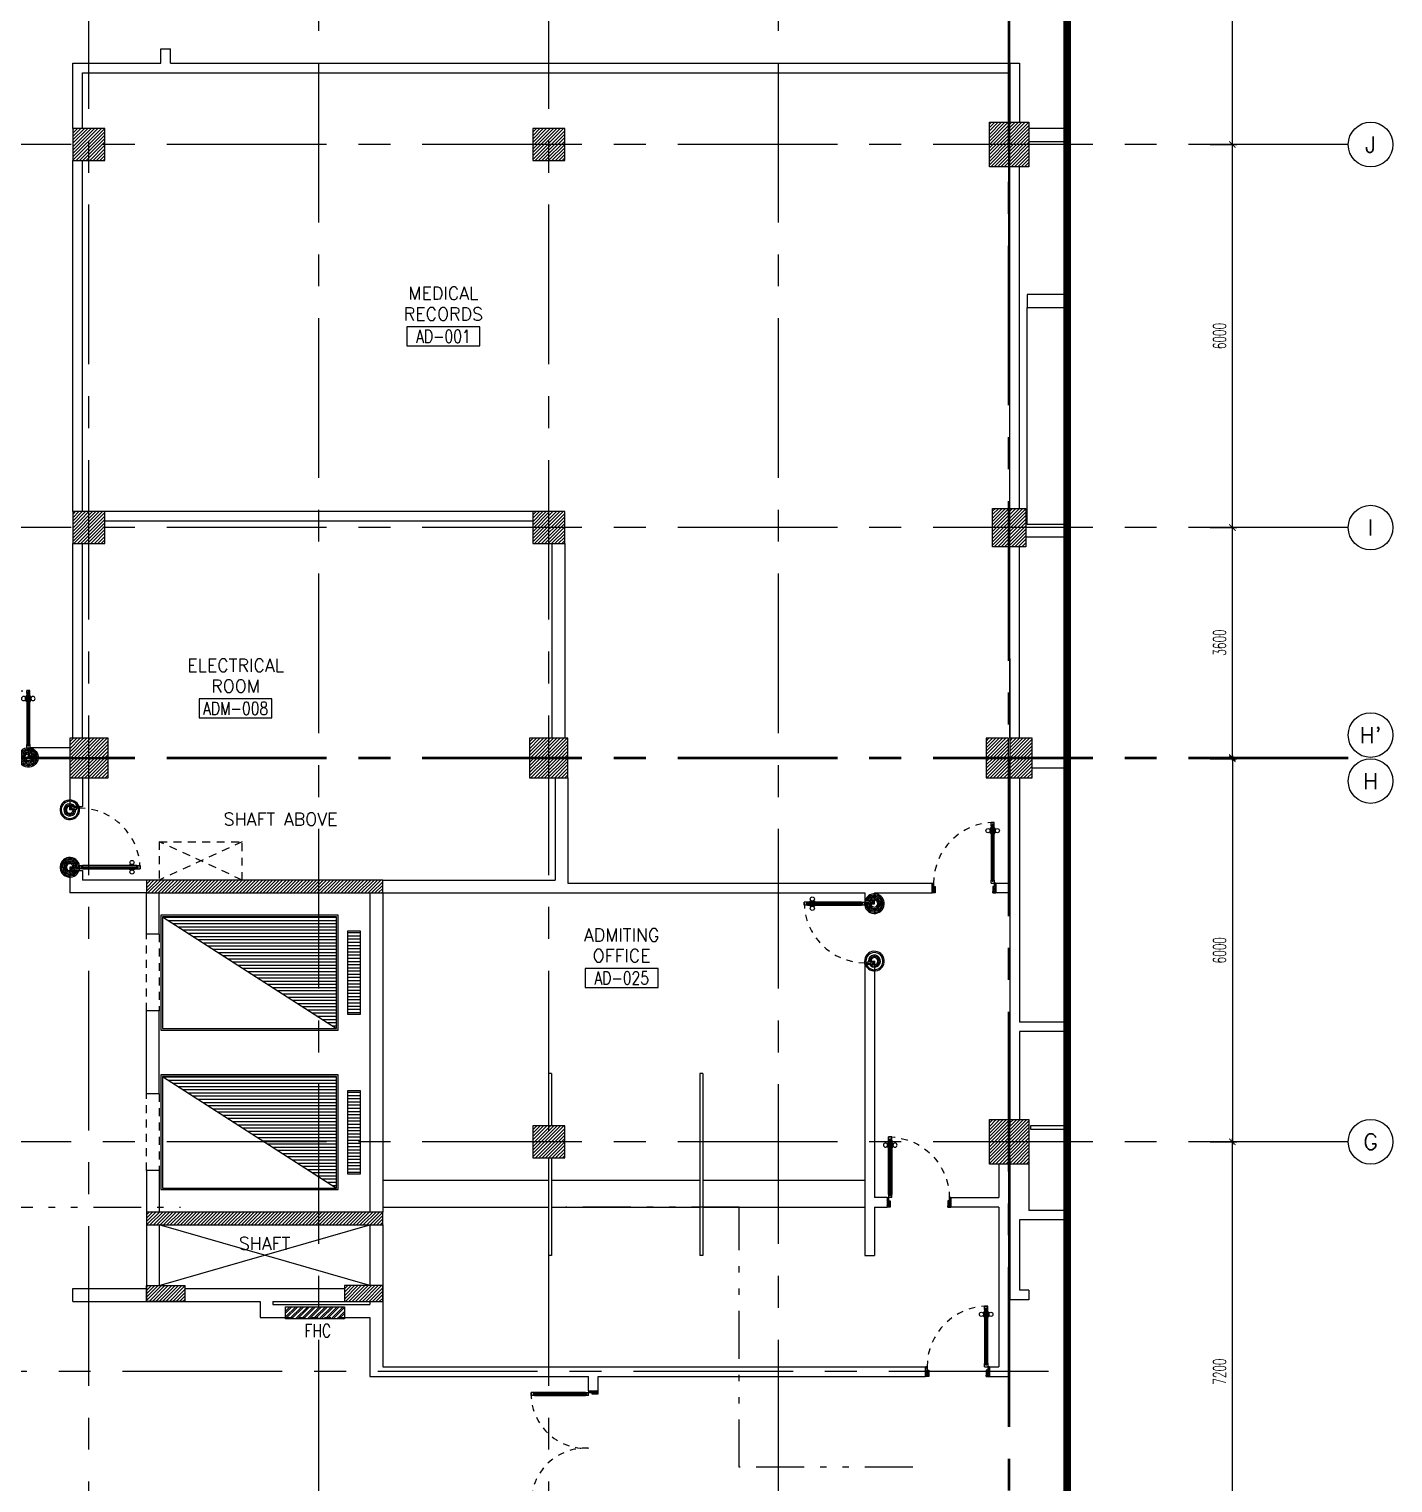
# Model space of a CAD drawing. Extents: x -0.4 to 91.7, y -13.9 to 77.4.
# Drawn here: x 70.3 to 91.66, y 21.31 to 44.08 of the extents above; entities that cross this region are included whole.
import ezdxf
from ezdxf.enums import TextEntityAlignment as Align

# ---------------------------------------------------------------- set-up
doc = ezdxf.new("R2010")
doc.units = 0
doc.header["$MEASUREMENT"] = 0
doc.header["$PDMODE"] = 3
doc.header["$PDSIZE"] = 0.1
for name, pattern in [('2DASHES', [1.7, 0.75, -0.25, 0.1, -0.25, 0.1, -0.25]), ('CENTER2', [1.125, 0.75, -0.125, 0.125, -0.125]), ('CENTERX2', [4, 2.5, -0.5, 0.5, -0.5]), ('HIDDEN', [0.375, 0.25, -0.125]), ('HIDDEN2', [0.1875, 0.125, -0.0625])]:
    doc.linetypes.add(name, pattern=pattern)
doc.layers.get('0').update_dxf_attribs({"color": 11, "linetype": 'CONTINUOUS'})
doc.layers.get('DEFPOINTS').update_dxf_attribs({"color": 11, "linetype": 'CONTINUOUS'})
for name, color, linetype in [('AX', 11, 'CONTINUOUS'), ('AX-CR', 11, 'CONTINUOUS'), ('AX-DIM', 11, 'CONTINUOUS'), ('AX-TXT', 11, 'CONTINUOUS'), ('AXES', 11, 'CENTERX2'), ('COL', 11, 'CONTINUOUS'), ('COUNTER', 11, 'CONTINUOUS'), ('DOOR', 11, 'CONTINUOUS'), ('EJ', 11, 'CONTINUOUS'), ('ELEV', 11, 'CONTINUOUS'), ('FHC', 11, 'CONTINUOUS'), ('HAT', 11, 'CONTINUOUS'), ('HIDDEN', 11, 'HIDDEN2'), ('IND-ES-L', 11, '2DASHES'), ('LIFTS', 11, 'CONTINUOUS'), ('PART', 11, 'CONTINUOUS'), ('RM-BOX', 11, 'CONTINUOUS'), ('RM-NAME', 11, 'CONTINUOUS'), ('RM-NO', 11, 'CONTINUOUS'), ('SHAFT', 11, 'CONTINUOUS'), ('WALL', 11, 'CONTINUOUS')]:
    doc.layers.add(name, color=color, linetype=linetype)
doc.styles.add('ROMANS', font='ROMANS.shx', dxfattribs={"width": 0.6})
doc.dimstyles.new('STANDARD in', dxfattribs={"dimtxt": 0.2, "dimasz": 0.1, "dimexe": 0.07, "dimexo": 0.05, "dimgap": 0.1, "dimtad": 1, "dimdec": 0, "dimlfac": 1000, "dimzin": 0, "dimdsep": 46, "dimtxsty": 'ROMANS', "dimblk": 'ARCHTICK', "dimcen": 0.05, "dimdle": 0.05, "dimclrd": 7, "dimclre": 7, "dimclrt": 2, "dimadec": 0, "dimazin": 0, "dimtfac": 1, "dimtdec": 0, "dimtmove": 2, "dimatfit": 3, "dimldrblk": 'ARCHTICK', "dimfxl": 0, "dimtolj": 1, "dimtzin": 0, "dimarcsym": 0})
pattern_1 = [(45, (-298.103787, -5.861), (-0.0265165043, 0.0265165043), [])]

# ---------------------------------------------------------------- blocks, each defined once
blk = doc.blocks.new('*X52')
at = {"color": 0}
for p, q in [((503899, 131750), (506612, 131750)), ((503977, 131700), (506612, 131700)), ((504055, 131650), (506612, 131650)), ((504132, 131600), (506612, 131600)), ((504210, 131550), (506612, 131550)), ((504288, 131500), (506612, 131500)), ((504366, 131450), (506612, 131450)), ((504444, 131400), (506612, 131400)), ((504522, 131350), (506612, 131350)), ((504600, 131300), (506612, 131300)), ((504677, 131250), (506612, 131250)), ((504755, 131200), (506612, 131200)), ((504833, 131150), (506612, 131150)), ((504911, 131100), (506612, 131100)), ((504989, 131050), (506612, 131050)), ((505067, 131000), (506612, 131000)), ((505145, 130950), (506612, 130950)), ((505222, 130900), (506612, 130900)), ((505300, 130850), (506612, 130850)), ((505378, 130800), (506612, 130800)), ((505456, 130750), (506612, 130750)), ((505534, 130700), (506612, 130700)), ((505612, 130650), (506612, 130650)), ((505690, 130600), (506612, 130600)), ((505767, 130550), (506612, 130550)), ((505845, 130500), (506612, 130500)), ((505923, 130450), (506612, 130450)), ((506001, 130400), (506612, 130400)), ((506079, 130350), (506612, 130350)), ((506157, 130300), (506612, 130300)), ((506235, 130250), (506612, 130250)), ((506312, 130200), (506612, 130200)), ((506390, 130150), (506612, 130150)), ((506468, 130100), (506612, 130100)), ((506546, 130050), (506612, 130050))]:
    blk.add_line(p, q, dxfattribs=at)
blk = doc.blocks.new('*X55')
at = {"color": 0}
for p, q in [((197839, 36035), (198015, 36211)), ((197839, 36088), (197962, 36211)), ((197839, 36141), (197909, 36211)), ((197839, 36194), (197856, 36211)), ((197868, 36011), (198068, 36211)), ((197921, 36011), (198121, 36211)), ((197974, 36011), (198174, 36211)), ((198027, 36011), (198227, 36211)), ((198080, 36011), (198280, 36211)), ((198133, 36011), (198333, 36211)), ((198186, 36011), (198386, 36211)), ((198239, 36011), (198439, 36211)), ((198292, 36011), (198492, 36211)), ((198345, 36011), (198545, 36211)), ((198398, 36011), (198598, 36211)), ((198451, 36011), (198651, 36211)), ((198504, 36011), (198704, 36211)), ((198557, 36011), (198757, 36211)), ((198610, 36011), (198810, 36211)), ((198663, 36011), (198863, 36211)), ((198716, 36011), (198916, 36211)), ((198769, 36011), (198969, 36211)), ((198822, 36011), (199022, 36211)), ((198875, 36011), (199075, 36211)), ((198928, 36011), (199128, 36211)), ((198981, 36011), (199181, 36211)), ((199034, 36011), (199234, 36211)), ((199088, 36011), (199288, 36211)), ((199141, 36011), (199341, 36211)), ((199194, 36011), (199394, 36211)), ((199247, 36011), (199447, 36211)), ((199300, 36011), (199500, 36211)), ((199353, 36011), (199553, 36211)), ((199406, 36011), (199606, 36211)), ((199459, 36011), (199659, 36211)), ((199512, 36011), (199712, 36211)), ((199565, 36011), (199765, 36211)), ((199618, 36011), (199818, 36211)), ((199671, 36011), (199871, 36211)), ((199724, 36011), (199924, 36211)), ((199777, 36011), (199977, 36211)), ((199830, 36011), (200030, 36211)), ((199883, 36011), (200083, 36211)), ((199936, 36011), (200136, 36211)), ((199989, 36011), (200189, 36211)), ((200042, 36011), (200242, 36211)), ((200095, 36011), (200295, 36211)), ((200148, 36011), (200348, 36211)), ((200201, 36011), (200401, 36211)), ((200254, 36011), (200454, 36211)), ((200307, 36011), (200507, 36211)), ((200360, 36011), (200560, 36211)), ((200413, 36011), (200613, 36211)), ((200466, 36011), (200666, 36211)), ((200519, 36011), (200719, 36211)), ((200572, 36011), (200772, 36211)), ((200625, 36011), (200825, 36211)), ((200678, 36011), (200878, 36211)), ((200732, 36011), (200932, 36211)), ((200785, 36011), (200985, 36211)), ((200838, 36011), (201038, 36211)), ((200891, 36011), (201091, 36211)), ((200944, 36011), (201144, 36211)), ((200997, 36011), (201197, 36211)), ((201050, 36011), (201250, 36211)), ((201103, 36011), (201303, 36211)), ((201156, 36011), (201356, 36211)), ((201209, 36011), (201409, 36211)), ((201262, 36011), (201462, 36211)), ((201315, 36011), (201515, 36211)), ((201368, 36011), (201539, 36182)), ((201421, 36011), (201539, 36129)), ((201474, 36011), (201539, 36076)), ((201527, 36011), (201539, 36023))]:
    blk.add_line(p, q, dxfattribs=at)
blk = doc.blocks.new('*X54')
at = {"color": 0}
for p, q in [((197839, 31209), (198041, 31411)), ((197839, 31262), (197988, 31411)), ((197839, 31315), (197935, 31411)), ((197839, 31368), (197882, 31411)), ((197894, 31211), (198094, 31411)), ((197947, 31211), (198147, 31411)), ((198000, 31211), (198200, 31411)), ((198053, 31211), (198253, 31411)), ((198106, 31211), (198306, 31411)), ((198159, 31211), (198359, 31411)), ((198212, 31211), (198412, 31411)), ((198265, 31211), (198465, 31411)), ((198318, 31211), (198518, 31411)), ((198371, 31211), (198571, 31411)), ((198424, 31211), (198624, 31411)), ((198477, 31211), (198677, 31411)), ((198530, 31211), (198730, 31411)), ((198583, 31211), (198783, 31411)), ((198636, 31211), (198836, 31411)), ((198689, 31211), (198889, 31411)), ((198742, 31211), (198942, 31411)), ((198795, 31211), (198995, 31411)), ((198848, 31211), (199048, 31411)), ((198901, 31211), (199101, 31411)), ((198954, 31211), (199154, 31411)), ((199007, 31211), (199207, 31411)), ((199060, 31211), (199260, 31411)), ((199114, 31211), (199314, 31411)), ((199167, 31211), (199367, 31411)), ((199220, 31211), (199420, 31411)), ((199273, 31211), (199473, 31411)), ((199326, 31211), (199526, 31411)), ((199379, 31211), (199579, 31411)), ((199432, 31211), (199632, 31411)), ((199485, 31211), (199685, 31411)), ((199538, 31211), (199738, 31411)), ((199591, 31211), (199791, 31411)), ((199644, 31211), (199844, 31411)), ((199697, 31211), (199897, 31411)), ((199750, 31211), (199950, 31411)), ((199803, 31211), (200003, 31411)), ((199856, 31211), (200056, 31411)), ((199909, 31211), (200109, 31411)), ((199962, 31211), (200162, 31411)), ((200015, 31211), (200215, 31411)), ((200068, 31211), (200268, 31411)), ((200121, 31211), (200321, 31411)), ((200174, 31211), (200374, 31411)), ((200227, 31211), (200427, 31411)), ((200280, 31211), (200480, 31411)), ((200333, 31211), (200533, 31411)), ((200386, 31211), (200586, 31411)), ((200439, 31211), (200639, 31411)), ((200492, 31211), (200692, 31411)), ((200545, 31211), (200745, 31411)), ((200598, 31211), (200798, 31411)), ((200651, 31211), (200851, 31411)), ((200704, 31211), (200904, 31411)), ((200758, 31211), (200958, 31411)), ((200811, 31211), (201011, 31411)), ((200864, 31211), (201064, 31411)), ((200917, 31211), (201117, 31411)), ((200970, 31211), (201170, 31411)), ((201023, 31211), (201223, 31411)), ((201076, 31211), (201276, 31411)), ((201129, 31211), (201329, 31411)), ((201182, 31211), (201382, 31411)), ((201235, 31211), (201435, 31411)), ((201288, 31211), (201488, 31411)), ((201341, 31211), (201539, 31409)), ((201394, 31211), (201539, 31356)), ((201447, 31211), (201539, 31303)), ((201500, 31211), (201539, 31250))]:
    blk.add_line(p, q, dxfattribs=at)
blk = doc.blocks.new('A$C272A55A0')
at = {"layer": 'DOOR', "color": 0, "linetype": 'ByBlock'}
for p, q in [((0, 900), (0, 1050)), ((50, 1050), (0, 1050)), ((25, 950), (50, 950)), ((25, 900), (25, 950)), ((50, 950), (50, 1050)), ((1750, 950), (1750, 1050)), ((1750, 1050), (1800, 1050)), ((1775, 950), (1750, 950)), ((1775, 900), (1775, 950)), ((1800, 1050), (1800, 900)), ((0, 900), (25, 900)), ((75, 900), (25, 900)), ((25, 850), (25, 900)), ((42, 850), (25, 850)), ((58, 870), (42, 870)), ((42, 870), (42, 850)), ((58, 850), (58, 870)), ((75, 850), (58, 850)), ((75, 900), (75, 850)), ((1725, 900), (1775, 900)), ((1725, 900), (1725, 850)), ((1725, 850), (1742, 850)), ((1742, 870), (1758, 870)), ((1742, 850), (1742, 870)), ((1758, 870), (1758, 850)), ((1758, 850), (1775, 850)), ((1800, 900), (1775, 900)), ((1775, 850), (1775, 900)), ((25, 50), (42, 50)), ((25, 50), (25, 0)), ((25, 0), (75, 0)), ((75, 0), (25, 0)), ((42, 50), (42, 30)), ((42, 30), (58, 30)), ((58, 50), (75, 50)), ((58, 50), (58, 30)), ((75, 50), (75, 0)), ((1718, 160), (1709, 160)), ((1709, 95), (1709, 160)), ((1718, 95), (1709, 95)), ((1725, 173), (1718, 173)), ((1718, 173), (1718, 83)), ((1718, 95), (1718, 160)), ((1725, 83), (1718, 83)), ((1742, 50), (1725, 50)), ((1725, 50), (1725, 0)), ((1775, 0), (1725, 0)), ((1725, 0), (1775, 0)), ((1742, 50), (1742, 30)), ((1758, 30), (1742, 30)), ((1775, 50), (1758, 50)), ((1758, 50), (1758, 30)), ((1775, 173), (1782, 173)), ((1775, 83), (1782, 83)), ((1775, 50), (1775, 0)), ((1782, 173), (1782, 83)), ((1782, 160), (1791, 160)), ((1782, 95), (1782, 160)), ((1782, 95), (1791, 95)), ((1791, 95), (1791, 160))]:
    blk.add_line(p, q, dxfattribs=at)
at = {"layer": 'DOOR', "color": 9, "linetype": 'ByBlock'}
for p, q in [((50, 1050), (0, 1010)), ((50, 1050), (0, 937)), ((50, 1050), (37, 950)), ((1750, 1050), (1800, 1010)), ((1750, 1050), (1800, 937)), ((1750, 1050), (1763, 950))]:
    blk.add_line(p, q, dxfattribs=at)
at = {"layer": 'DOOR', "linetype": 'ByBlock'}
for p, q in [((25, 850), (25, 50)), ((42, 850), (42, 50)), ((58, 850), (58, 50)), ((75, 50), (75, 850)), ((1725, 50), (1725, 850)), ((1742, 850), (1742, 50)), ((1758, 850), (1758, 50)), ((1775, 850), (1775, 50))]:
    blk.add_line(p, q, dxfattribs=at)
at = {"layer": 'DOOR', "color": 0, "linetype": 'ByBlock'}
for centre in [(1676, 128), (1824, 128)]:
    blk.add_circle(centre, 32.4, dxfattribs=at)
at = {"layer": 'DOOR', "color": 9, "linetype": 'ByBlock'}
for centre, radius, start, end in [((50, 1050), 54.4, 203.2074, 270), ((50, 1050), 74.4, 227.7764, 270), ((50, 1050), 94.4, 238.0182, 270), ((50, 1050), 114, 244.0838, 257.3774), ((50, 1050), 134, 248.1598, 259.28), ((50, 1050), 34.4, 180, 270), ((50, 1050), 14.4, 180, 270), ((1750, 1050), 14.4, 270, 0), ((1750, 1050), 34.4, 270, 0), ((1750, 1050), 54.4, 270, 336.7926), ((1750, 1050), 74.4, 270, 312.2236), ((1750, 1050), 94.4, 270, 301.9818), ((1750, 1050), 114, 282.6226, 295.9162), ((1750, 1050), 134, 280.72, 291.8402), ((50, 1050), 154, 251.1053, 256.2858), ((1750, 1050), 154, 283.7142, 288.8947)]:
    blk.add_arc(centre, radius, start, end, dxfattribs=at)
at = {"layer": 'DOOR', "linetype": 'HIDDEN', "ltscale": 0.5}
for centre, start, end in [((50, 851), 268.3174, 3.2965), ((1750, 851), 176.7035, 271.6826)]:
    blk.add_arc(centre, 851, start, end, dxfattribs=at)
at = {"layer": 'WALL', "linetype": 'ByBlock'}
blk.add_line((1800, 900), (1800, 1050), dxfattribs=at)
blk = doc.blocks.new('*X51')
at = {"color": 0}
for p, q in [((140176, 227700), (140376, 227700)), ((140176, 227650), (140376, 227650)), ((140176, 227600), (140376, 227600)), ((140176, 227550), (140376, 227550)), ((140176, 227500), (140376, 227500)), ((140176, 227450), (140376, 227450)), ((140176, 227400), (140376, 227400)), ((140176, 227350), (140376, 227350)), ((140176, 227300), (140376, 227300)), ((140176, 227250), (140376, 227250)), ((140176, 227200), (140376, 227200)), ((140176, 227150), (140376, 227150)), ((140176, 227100), (140376, 227100)), ((140176, 227050), (140376, 227050)), ((140176, 227000), (140376, 227000)), ((140176, 226950), (140376, 226950)), ((140176, 226900), (140376, 226900)), ((140176, 226850), (140376, 226850)), ((140176, 226800), (140376, 226800)), ((140176, 226750), (140376, 226750)), ((140176, 226700), (140376, 226700)), ((140176, 226650), (140376, 226650)), ((140176, 226600), (140376, 226600)), ((140176, 226550), (140376, 226550)), ((140176, 226500), (140376, 226500)), ((140176, 226450), (140376, 226450))]:
    blk.add_line(p, q, dxfattribs=at)
blk = doc.blocks.new('RM2')
at = {"layer": 'RM-NAME', "style": 'ROMANS'}
blk.add_text('SHAFT', height=200, dxfattribs=at).set_placement((0, 0), align=Align.MIDDLE)
blk = doc.blocks.new('COL50')
at = {"layer": 'COL'}
blk.add_lwpolyline([(-250, 250), (-250, -250), (250, -250), (250, 250)], close=True, dxfattribs=at)
blk = doc.blocks.new('*X53')
at = {"color": 0}
for p, q in [((203889, 32274), (204376, 32761)), ((203889, 32327), (204323, 32761)), ((203889, 32380), (204270, 32761)), ((203889, 32433), (204217, 32761)), ((203889, 32486), (204164, 32761)), ((203889, 32539), (204111, 32761)), ((203889, 32592), (204058, 32761)), ((203889, 32645), (204005, 32761)), ((203889, 32698), (203952, 32761)), ((203889, 32751), (203899, 32761)), ((203929, 32261), (204389, 32721)), ((203982, 32261), (204389, 32668)), ((204035, 32261), (204389, 32615)), ((204088, 32261), (204389, 32562)), ((204141, 32261), (204389, 32509)), ((204194, 32261), (204389, 32456)), ((204247, 32261), (204389, 32403)), ((204300, 32261), (204389, 32349)), ((204353, 32261), (204389, 32296))]:
    blk.add_line(p, q, dxfattribs=at)
blk = doc.blocks.new('RM1')
at = {"layer": 'RM-BOX'}
blk.add_lwpolyline([(570, -200), (-570, -200), (-570, -500), (570, -500)], close=True, dxfattribs=at)
at = {"layer": 'RM-NAME', "style": 'ROMANS'}
for tag, p in [('ROOMNAME1', (0, 324)), ('ROOMNAME2', (0, 0))]:
    blk.add_attdef(tag, text='', height=200, dxfattribs=at).set_placement(p, align=Align.MIDDLE)
at = {"layer": 'RM-NO', "style": 'ROMANS', "width": 0.8}
blk.add_attdef('ROOMNO', text='', height=200, dxfattribs=at).set_placement((0, -350), align=Align.MIDDLE)
blk = doc.blocks.new('*X60')
at = {"color": 0}
for p, q in [((196689, 41938), (197151, 42401)), ((196689, 41991), (197098, 42401)), ((196689, 42044), (197045, 42401)), ((196689, 42097), (196992, 42401)), ((196689, 42150), (196939, 42401)), ((196689, 42203), (196886, 42401)), ((196689, 42256), (196833, 42401)), ((196689, 42309), (196780, 42401)), ((196689, 42363), (196727, 42401)), ((196704, 41901), (197189, 42385)), ((196757, 41901), (197189, 42332)), ((196810, 41901), (197189, 42279)), ((196863, 41901), (197189, 42226)), ((196916, 41901), (197189, 42173)), ((196970, 41901), (197189, 42120)), ((197023, 41901), (197189, 42067)), ((197076, 41901), (197189, 42014)), ((197129, 41901), (197189, 41961)), ((197182, 41901), (197189, 41908))]:
    blk.add_line(p, q, dxfattribs=at)
blk = doc.blocks.new('*X61')
at = {"color": 0}
for p, q in [((203889, 41926), (204364, 42401)), ((203889, 41979), (204311, 42401)), ((203889, 42032), (204258, 42401)), ((203889, 42085), (204205, 42401)), ((203889, 42138), (204152, 42401)), ((203889, 42191), (204099, 42401)), ((203889, 42244), (204046, 42401)), ((203889, 42297), (203993, 42401)), ((203889, 42350), (203940, 42401)), ((203917, 41901), (204389, 42373)), ((203970, 41901), (204389, 42320)), ((204023, 41901), (204389, 42267)), ((204076, 41901), (204389, 42214)), ((204129, 41901), (204389, 42161)), ((204182, 41901), (204389, 42108)), ((204235, 41901), (204389, 42055)), ((204288, 41901), (204389, 42001)), ((204341, 41901), (204389, 41948))]:
    blk.add_line(p, q, dxfattribs=at)
blk = doc.blocks.new('*X63')
at = {"color": 0}
for p, q in [((203889, 47918), (204371, 48401)), ((203889, 47972), (204318, 48401)), ((203889, 48025), (204265, 48401)), ((203889, 48078), (204212, 48401)), ((203889, 48131), (204159, 48401)), ((203889, 48184), (204106, 48401)), ((203889, 48237), (204053, 48401)), ((203889, 48290), (204000, 48401)), ((203889, 48343), (203947, 48401)), ((203924, 47901), (204389, 48365)), ((203977, 47901), (204389, 48312)), ((204030, 47901), (204389, 48259)), ((204083, 47901), (204389, 48206)), ((204136, 47901), (204389, 48153)), ((204189, 47901), (204389, 48100)), ((204242, 47901), (204389, 48047)), ((204295, 47901), (204389, 47994)), ((204348, 47901), (204389, 47941))]:
    blk.add_line(p, q, dxfattribs=at)
blk = doc.blocks.new('*X74')
at = {"color": 0}
for p, q in [((84179, 47905), (84676, 48401)), ((84179, 47958), (84623, 48401)), ((84179, 48011), (84570, 48401)), ((84179, 48064), (84516, 48401)), ((84179, 48117), (84463, 48401)), ((84179, 48170), (84410, 48401)), ((84179, 48223), (84357, 48401)), ((84179, 48276), (84304, 48401)), ((84179, 48329), (84251, 48401)), ((84179, 48382), (84198, 48401)), ((84229, 47901), (84679, 48352)), ((84282, 47901), (84679, 48299)), ((84335, 47901), (84679, 48246)), ((84388, 47901), (84679, 48193)), ((84441, 47901), (84679, 48139)), ((84494, 47901), (84679, 48086)), ((84547, 47901), (84679, 48033)), ((84600, 47901), (84679, 47980)), ((84653, 47901), (84679, 47927))]:
    blk.add_line(p, q, dxfattribs=at)
blk = doc.blocks.new('C11')
at = {"layer": 'HAT'}
h = blk.add_hatch(dxfattribs=at)
h.set_pattern_fill('ANSI31', color=256, scale=300, style=0)
h.set_pattern_definition([(45, (-383765.23, -62181), (-26.5165043, 26.5165043), [])])
h.paths.add_polyline_path([(-20, 350), (-20, 700), (-320, 700), (-320, 350)])
h.paths.add_polyline_path([(-320, 0), (-20, 0), (-20, 350), (-320, 350)])
h = blk.add_hatch(dxfattribs=at)
h.set_pattern_fill('ANSI31', color=256, scale=300, style=0)
h.set_pattern_definition([(45, (-383445.23, -62181), (-26.5165043, 26.5165043), [])])
h.paths.add_polyline_path([(300, 350), (300, 700), (0, 700), (0, 350)])
h.paths.add_polyline_path([(0, 0), (300, 0), (300, 350), (0, 350)])
at = {"layer": 'COL'}
for points in [[(-20, 700), (-20, 0), (-320, 0), (-320, 700)], [(300, 700), (300, 0), (0, 0), (0, 700)]]:
    blk.add_lwpolyline(points, close=True, dxfattribs=at)
blk = doc.blocks.new('DOOR1000')
at = {"layer": 'DOOR', "color": 7, "linetype": 'ByBlock'}
for p, q in [((-150, 0), (0, 0)), ((-150, 0), (-150, -25)), ((0, -50), (-114, 0)), ((0, -50), (-40, 0)), ((0, -50), (0, 0)), ((-1100, -25), (-1100, -75)), ((-1100, -75), (-1100, -25)), ((-1050, -25), (-1100, -25)), ((-1050, -75), (-1100, -75)), ((-1070, -42), (-1070, -58)), ((-1050, -42), (-1070, -42)), ((-1050, -58), (-1070, -58)), ((-1050, -25), (-1050, -42)), ((-1050, -58), (-1050, -75)), ((-1018, -25), (-1018, -18)), ((-928, -18), (-1018, -18)), ((-1018, -75), (-1018, -82)), ((-928, -82), (-1018, -82)), ((-1005, -18), (-1005, -9)), ((-1005, -9), (-940, -9)), ((-1005, -18), (-940, -18)), ((-1005, -82), (-1005, -91)), ((-1005, -82), (-940, -82)), ((-1005, -91), (-940, -91)), ((-940, -18), (-940, -9)), ((-940, -82), (-940, -91)), ((-928, -25), (-928, -18)), ((-928, -75), (-928, -82)), ((-200, -25), (-150, -25)), ((-200, -42), (-200, -25)), ((-180, -42), (-200, -42)), ((-200, -58), (-180, -58)), ((-200, -75), (-200, -58)), ((-150, -75), (-200, -75)), ((-180, -58), (-180, -42)), ((-150, -25), (-100, -25)), ((-150, -75), (-150, -25)), ((-100, -25), (-100, -50)), ((0, -50), (-100, -37)), ((-100, -50), (0, -50)), ((-150, -975), (-100, -975)), ((-150, -1000), (-150, -975)), ((-150, -1000), (0, -1000)), ((0, -1000), (-150, -1000)), ((0, -950), (-114, -1000)), ((-100, -975), (-100, -950)), ((0, -950), (-100, -963)), ((-100, -950), (0, -950)), ((0, -950), (-40, -1000)), ((0, -950), (0, -1000))]:
    blk.add_line(p, q, dxfattribs=at)
at = {"layer": 'DOOR', "linetype": 'ByBlock'}
for p, q in [((-200, -25), (-1050, -25)), ((-200, -42), (-1050, -42)), ((-200, -58), (-1050, -58)), ((-1050, -75), (-200, -75))]:
    blk.add_line(p, q, dxfattribs=at)
at = {"layer": 'DOOR', "color": 7, "linetype": 'ByBlock'}
for centre in [(-973, 24), (-973, -124)]:
    blk.add_circle(centre, 32.4, dxfattribs=at)
for centre, radius, start, end in [((0, -50), 154, 161.1053, 166.2858), ((0, -50), 94.4, 148.0182, 180), ((0, -50), 134, 158.1598, 169.28), ((0, -50), 114, 154.0838, 167.3774), ((0, -50), 74.4, 137.7764, 180), ((0, -50), 54.4, 113.2074, 180), ((0, -50), 34.4, 90, 180), ((0, -50), 14.4, 90, 180), ((0, -950), 154, 193.7142, 198.8947), ((0, -950), 134, 190.72, 201.8402), ((0, -950), 94.4, 180, 211.9818), ((0, -950), 74.4, 180, 222.2236), ((0, -950), 54.4, 180, 246.7926), ((0, -950), 34.4, 180, 270), ((0, -950), 14.4, 180, 270)]:
    blk.add_arc(centre, radius, start, end, dxfattribs=at)
at = {"layer": 'DOOR', "linetype": 'HIDDEN', "ltscale": 0.5}
blk.add_arc((-150, -25), 950, 180, 270, dxfattribs=at)
blk = doc.blocks.new('AXL')
at = {"layer": 'AX-CR'}
blk.add_circle((-350, 0), 350, dxfattribs=at)
at = {"layer": 'AX-TXT', "style": 'ROMANS'}
blk.add_attdef('AX', text='', height=250, dxfattribs=at).set_placement((-350, 0), align=Align.MIDDLE)
blk = doc.blocks.new('_ARCHTICK')
at = {"color": 0, "linetype": 'ByBlock', "const_width": 0.15}
blk.add_lwpolyline([(-0.5, -0.5), (0.5, 0.5)], dxfattribs=at)
blk = doc.blocks.new('*D145')
at = {"layer": 'AX-DIM', "color": 7, "linetype": 'ByBlock', "lineweight": -2}
for p, q in [((88.797, 36.27), (89.217, 36.27)), ((89.147, 32.62), (89.147, 36.32)), ((88.797, 32.67), (89.217, 32.67))]:
    blk.add_line(p, q, dxfattribs=at)
at = {"layer": 'DEFPOINTS', "color": 0, "linetype": 'ByBlock'}
for p in [(88.747, 36.27), (89.147, 36.27), (88.747, 32.67)]:
    blk.add_point(p, dxfattribs=at)
at = {"layer": 'AX-DIM', "color": 7, "linetype": 'ByBlock', "lineweight": -2, "xscale": 0.1, "yscale": 0.1, "zscale": 0.1}
for p, rotation in [((89.147, 36.27), 90), ((89.147, 32.67), 270)]:
    blk.add_blockref('_ARCHTICK', p, dxfattribs=dict(at, rotation=rotation))
at = {"layer": 'AX-DIM', "color": 2, "linetype": 'ByBlock', "insert": (88.947, 34.47), "char_height": 0.2, "attachment_point": 5, "rotation": 90, "style": 'ROMANS'}
blk.add_mtext('\\A1;3600', dxfattribs=at)
blk = doc.blocks.new('*D149')
at = {"layer": 'AX-DIM', "color": 7, "lineweight": -2}
for p, q in [((88.797, 26.65), (89.217, 26.65)), ((89.147, 19.4), (89.147, 26.7)), ((88.797, 19.45), (89.217, 19.45))]:
    blk.add_line(p, q, dxfattribs=at)
at = {"layer": 'DEFPOINTS', "color": 0}
for p in [(88.747, 26.65), (89.147, 26.65), (88.747, 19.45)]:
    blk.add_point(p, dxfattribs=at)
at = {"layer": 'AX-DIM', "color": 7, "lineweight": -2, "xscale": 0.1, "yscale": 0.1, "zscale": 0.1}
for p, rotation in [((89.147, 26.65), 90), ((89.147, 19.45), 270)]:
    blk.add_blockref('_ARCHTICK', p, dxfattribs=dict(at, rotation=rotation))
at = {"layer": 'AX-DIM', "color": 2, "insert": (88.947, 23.05), "char_height": 0.2, "attachment_point": 5, "rotation": 90, "style": 'ROMANS'}
blk.add_mtext('\\A1;7200', dxfattribs=at)
blk = doc.blocks.new('*D153')
at = {"layer": 'AX-DIM', "color": 7, "linetype": 'ByBlock', "lineweight": -2}
for p, q in [((88.797, 49.47), (89.217, 49.47)), ((89.147, 42.22), (89.147, 49.52)), ((88.797, 42.27), (89.217, 42.27))]:
    blk.add_line(p, q, dxfattribs=at)
at = {"layer": 'DEFPOINTS', "color": 0, "linetype": 'ByBlock'}
for p in [(88.747, 49.47), (89.147, 49.47), (88.747, 42.27)]:
    blk.add_point(p, dxfattribs=at)
at = {"layer": 'AX-DIM', "color": 7, "linetype": 'ByBlock', "lineweight": -2, "xscale": 0.1, "yscale": 0.1, "zscale": 0.1}
for p, rotation in [((89.147, 49.47), 90), ((89.147, 42.27), 270)]:
    blk.add_blockref('_ARCHTICK', p, dxfattribs=dict(at, rotation=rotation))
at = {"layer": 'AX-DIM', "color": 2, "linetype": 'ByBlock', "insert": (88.947, 45.87), "char_height": 0.2, "attachment_point": 5, "rotation": 90, "style": 'ROMANS'}
blk.add_mtext('\\A1;7200', dxfattribs=at)
blk = doc.blocks.new('*D154')
at = {"layer": 'AX-DIM', "color": 7, "linetype": 'ByBlock', "lineweight": -2}
for p, q in [((88.797, 42.27), (89.217, 42.27)), ((89.147, 36.22), (89.147, 42.32)), ((88.797, 36.27), (89.217, 36.27))]:
    blk.add_line(p, q, dxfattribs=at)
at = {"layer": 'DEFPOINTS', "color": 0, "linetype": 'ByBlock'}
for p in [(88.747, 42.27), (89.147, 42.27), (88.747, 36.27)]:
    blk.add_point(p, dxfattribs=at)
at = {"layer": 'AX-DIM', "color": 7, "linetype": 'ByBlock', "lineweight": -2, "xscale": 0.1, "yscale": 0.1, "zscale": 0.1}
for p, rotation in [((89.147, 42.27), 90), ((89.147, 36.27), 270)]:
    blk.add_blockref('_ARCHTICK', p, dxfattribs=dict(at, rotation=rotation))
at = {"layer": 'AX-DIM', "color": 2, "linetype": 'ByBlock', "insert": (88.947, 39.27), "char_height": 0.2, "attachment_point": 5, "rotation": 90, "style": 'ROMANS'}
blk.add_mtext('\\A1;6000', dxfattribs=at)
blk = doc.blocks.new('*D158')
at = {"layer": 'AX-DIM', "color": 7, "linetype": 'ByBlock', "lineweight": -2}
for p, q in [((88.797, 32.65), (89.217, 32.65)), ((89.147, 32.7), (89.147, 26.6)), ((88.797, 26.65), (89.217, 26.65))]:
    blk.add_line(p, q, dxfattribs=at)
at = {"layer": 'DEFPOINTS', "color": 0, "linetype": 'ByBlock'}
for p in [(88.747, 32.65), (88.747, 26.65), (89.147, 26.65)]:
    blk.add_point(p, dxfattribs=at)
at = {"layer": 'AX-DIM', "color": 7, "linetype": 'ByBlock', "lineweight": -2, "xscale": 0.1, "yscale": 0.1, "zscale": 0.1}
for p, rotation in [((89.147, 32.65), 90), ((89.147, 26.65), 270)]:
    blk.add_blockref('_ARCHTICK', p, dxfattribs=dict(at, rotation=rotation))
at = {"layer": 'AX-DIM', "color": 2, "linetype": 'ByBlock', "insert": (88.947, 29.65), "char_height": 0.2, "attachment_point": 5, "rotation": 90, "style": 'ROMANS'}
blk.add_mtext('\\A1;6000', dxfattribs=at)

msp = doc.modelspace()

# ---------------------------------------------------------------- hatches: boundary and pattern name
at = {"layer": 'FHC', "linetype": 'ByBlock', "ltscale": 0.3}
h = msp.add_hatch(dxfattribs=at)
h.set_pattern_fill('ANSI32', color=11, scale=175, style=0)
h.set_pattern_definition([(44.999998, (-157.87475, -7.176005), (-0.046403885, 0.046403882), []), (44.999998, (-157.84381, -7.176005), (-0.046403885, 0.046403882), [])])
h.paths.add_polyline_path([(75.2414, 23.875), (75.2414, 24.065), (74.3214, 24.065), (74.3214, 23.875)])
h.paths.add_polyline_path([(74.1088, 23.4539), (74.1088, 23.8747), (74.3713, 23.8747), (74.3713, 23.4539)], flags=9)
at = {"layer": 'HAT'}
h = msp.add_hatch(dxfattribs=at)
h.set_pattern_fill('ANSI31', color=256, scale=0.3, style=0)
h.set_pattern_definition(pattern_1)
h.paths.add_polyline_path([(85.6414, 36.57), (85.3914, 36.57), (85.3914, 36.27), (85.6414, 36.27)])
h.paths.add_polyline_path([(85.6414, 36.27), (85.3914, 36.27), (85.3914, 35.97), (85.6414, 35.97)])
h = msp.add_hatch(dxfattribs=at)
h.set_pattern_fill('ANSI31', color=256, scale=0.3, style=0)
h.set_pattern_definition([(45, (-297.833787, -5.861), (-0.0265165043, 0.0265165043), [])])
h.paths.add_polyline_path([(85.9114, 36.57), (85.6614, 36.57), (85.6614, 36.27), (85.9114, 36.27)])
h.paths.add_polyline_path([(85.9114, 36.27), (85.6614, 36.27), (85.6614, 35.97), (85.9114, 35.97)])
h = msp.add_hatch(dxfattribs=at)
h.set_pattern_fill('ANSI31', color=256, scale=0.3, style=0)
h.set_pattern_definition([(45, (-287.303787, -5.861), (-0.0265165043, 0.0265165043), [])])
h.paths.add_polyline_path([(71.2414, 32.67), (71.2414, 32.97), (70.9414, 32.97), (70.9414, 32.67)])
h.paths.add_polyline_path([(71.5414, 32.67), (71.5414, 32.97), (71.2414, 32.97), (71.2414, 32.67)])
h = msp.add_hatch(dxfattribs=at)
h.set_pattern_fill('ANSI31', color=256, scale=0.3, style=0)
h.set_pattern_definition([(45, (-280.103787, -5.861), (-0.0265165043, 0.0265165043), [])])
h.paths.add_polyline_path([(78.4414, 32.67), (78.4414, 32.97), (78.1414, 32.97), (78.1414, 32.67)])
h.paths.add_polyline_path([(78.7414, 32.67), (78.7414, 32.97), (78.4414, 32.97), (78.4414, 32.67)])
h = msp.add_hatch(dxfattribs=at)
h.set_pattern_fill('ANSI31', color=256, scale=0.3, style=0)
h.set_pattern_definition(pattern_1)
h.paths.add_polyline_path([(85.2914, 32.67), (85.6414, 32.67), (85.6414, 32.97), (85.2914, 32.97)])
h = msp.add_hatch(dxfattribs=at)
h.set_pattern_fill('ANSI31', color=256, scale=0.3, style=0)
h.set_pattern_definition([(45, (-297.733787, -5.861), (-0.0265165043, 0.0265165043), [])])
h.paths.add_polyline_path([(85.6614, 32.67), (86.0114, 32.67), (86.0114, 32.97), (85.6614, 32.97)])
h = msp.add_hatch(dxfattribs=at)
h.set_pattern_fill('ANSI31', color=256, scale=0.3, style=0)
h.set_pattern_definition([(45, (-287.303787, -6.181), (-0.0265165043, 0.0265165043), [])])
h.paths.add_polyline_path([(71.2414, 32.35), (71.2414, 32.65), (70.9414, 32.65), (70.9414, 32.35)])
h.paths.add_polyline_path([(71.5414, 32.35), (71.5414, 32.65), (71.2414, 32.65), (71.2414, 32.35)])
h = msp.add_hatch(dxfattribs=at)
h.set_pattern_fill('ANSI31', color=256, scale=0.3, style=0)
h.set_pattern_definition([(45, (-280.103787, -6.181), (-0.0265165043, 0.0265165043), [])])
h.paths.add_polyline_path([(78.4414, 32.35), (78.4414, 32.65), (78.1414, 32.65), (78.1414, 32.35)])
h.paths.add_polyline_path([(78.7414, 32.35), (78.7414, 32.65), (78.4414, 32.65), (78.4414, 32.35)])
h = msp.add_hatch(dxfattribs=at)
h.set_pattern_fill('ANSI31', color=256, scale=0.3, style=0)
h.set_pattern_definition([(45, (-298.103787, -6.181), (-0.0265165043, 0.0265165043), [])])
h.paths.add_polyline_path([(85.2914, 32.35), (85.6414, 32.35), (85.6414, 32.65), (85.2914, 32.65)])
h = msp.add_hatch(dxfattribs=at)
h.set_pattern_fill('ANSI31', color=256, scale=0.3, style=0)
h.set_pattern_definition([(45, (-297.733787, -6.181), (-0.0265165043, 0.0265165043), [])])
h.paths.add_polyline_path([(85.6614, 32.35), (86.0114, 32.35), (86.0114, 32.65), (85.6614, 32.65)])
h = msp.add_hatch(dxfattribs=at)
h.set_pattern_fill('ANSI31', color=256, scale=0.3, style=0)
h.set_pattern_definition([(45, (-340.143787, -5.861), (-0.0265165043, 0.0265165043), [])])
h.paths.add_polyline_path([(72.7414, 24.3986), (72.1414, 24.3986), (72.1414, 24.15), (72.7414, 24.15)])
h.paths.add_polyline_path([(75.8414, 24.3986), (75.2414, 24.3986), (75.2414, 24.15), (75.8414, 24.15)])

# ---------------------------------------------------------------- linework, layer by layer
at = {"layer": 'AXES'}
for p, q in [((71.2414, -13.1715), (71.2414, 76.6632)), ((78.4414, -13.1715), (78.4414, 76.6632)), ((85.6414, -1.8143), (85.6414, 76.3132)), ((85.6614, -1.8143), (85.6614, 76.3132)), ((74.8414, 5.05), (74.8414, 63.87)), ((82.0414, 5.05), (82.0414, 63.87)), ((90.9611, 42.27), (69.4414, 42.27)), ((90.9611, 36.27), (69.4414, 36.27)), ((90.9611, 32.67), (69.4414, 32.67)), ((90.9611, 32.65), (69.4414, 32.65)), ((90.9611, 26.65), (69.4414, 26.65)), ((86.2675, 23.05), (69.4414, 23.05))]:
    msp.add_line(p, q, dxfattribs=at)
at = {"layer": 'COL'}
for points in [[(86.5613, 42.52), (85.9614, 42.52), (85.9614, 42.32), (86.5613, 42.32)], [(86.5613, 39.92), (85.9314, 39.92), (85.9314, 39.72), (86.5613, 39.72)]]:
    msp.add_lwpolyline(points, dxfattribs=at)
for points in [[(70.9914, 36.52), (70.9914, 36.02), (71.4914, 36.02), (71.4914, 36.52)], [(85.6414, 36.57), (85.6414, 35.97), (85.3914, 35.97), (85.3914, 36.57)], [(85.9114, 36.57), (85.9114, 35.97), (85.6614, 35.97), (85.6614, 36.57)], [(71.5414, 32.97), (70.9414, 32.97), (70.9414, 32.67), (71.5414, 32.67)], [(78.7414, 32.97), (78.1414, 32.97), (78.1414, 32.67), (78.7414, 32.67)], [(85.2914, 32.97), (85.2914, 32.67), (85.6414, 32.67), (85.6414, 32.97)], [(85.6614, 32.97), (85.6614, 32.67), (86.0114, 32.67), (86.0114, 32.97)], [(71.5414, 32.65), (70.9414, 32.65), (70.9414, 32.35), (71.5414, 32.35)], [(78.7414, 32.65), (78.1414, 32.65), (78.1414, 32.35), (78.7414, 32.35)], [(85.2914, 32.65), (85.2914, 32.35), (85.6414, 32.35), (85.6414, 32.65)], [(85.6614, 32.65), (85.6614, 32.35), (86.0114, 32.35), (86.0114, 32.65)], [(72.1414, 30.75), (72.1414, 30.55), (75.8414, 30.55), (75.8414, 30.75)], [(72.1414, 25.55), (72.1414, 25.35), (75.8414, 25.35), (75.8414, 25.55)]]:
    msp.add_lwpolyline(points, close=True, dxfattribs=at)
at = {"layer": 'COUNTER'}
msp.add_line((85.6414, 41.92), (85.6414, 39.395), dxfattribs=at)
at = {"layer": 'ELEV', "linetype": 'CENTER2', "const_width": 0.12}
msp.add_lwpolyline([(86.5613, -0.7385), (86.5613, 66.27)], dxfattribs=at)
at = {"layer": 'FHC', "linetype": 'ByBlock', "ltscale": 0.3}
for p, q in [((74.3214, 24.065), (75.2414, 24.065)), ((74.3214, 23.875), (74.3214, 24.065)), ((75.2414, 24.065), (75.2414, 23.875)), ((75.2414, 23.875), (74.3214, 23.875))]:
    msp.add_line(p, q, dxfattribs=at)
at = {"layer": 'FHC', "color": 250, "linetype": 'HIDDEN', "ltscale": 0.25}
msp.add_line((74.3316, 23.8984), (75.2336, 23.8984), dxfattribs=at)
at = {"layer": 'HIDDEN'}
for p, q in [((72.3414, 31.35), (73.6414, 31.35)), ((73.6414, 30.75), (72.3414, 31.35)), ((73.6414, 31.35), (72.3414, 30.75)), ((72.3414, 31.35), (72.3414, 30.75)), ((73.6414, 30.75), (73.6414, 31.35)), ((72.1414, 28.7), (72.1414, 29.9)), ((72.3414, 29.9), (72.3414, 28.7)), ((72.1414, 26.2), (72.1414, 27.4)), ((72.3414, 27.4), (72.3414, 26.2))]:
    msp.add_line(p, q, dxfattribs=at)
at = {"layer": 'IND-ES-L'}
msp.add_line((66.2101, 25.6261), (72.6728, 25.6261), dxfattribs=at)
msp.add_line((66.2101, 25.6261), (72.6728, 25.6261), dxfattribs=at)
msp.add_lwpolyline([(84.1413, 21.551), (81.4261, 21.551), (81.4261, 25.6261), (78.7109, 25.6261)], dxfattribs=at)
msp.add_lwpolyline([(84.1413, 21.551), (81.4261, 21.551), (81.4261, 25.6261), (78.7109, 25.6261)], dxfattribs=at)
at = {"layer": 'LIFTS'}
for p, q in [((72.3914, 30.175), (75.1164, 28.425)), ((72.3914, 27.675), (75.1164, 25.925))]:
    msp.add_line(p, q, dxfattribs=at)
for points in [[(72.3664, 28.4), (75.1414, 28.4), (75.1414, 30.2), (72.3664, 30.2)], [(72.3914, 28.425), (75.1164, 28.425), (75.1164, 30.175), (72.3914, 30.175)], [(75.2914, 28.65), (75.4914, 28.65), (75.4914, 29.95), (75.2914, 29.95)], [(72.3664, 27.7), (72.3664, 25.9), (75.1414, 25.9), (75.1414, 27.7)], [(72.3914, 27.675), (72.3914, 25.925), (75.1164, 25.925), (75.1164, 27.675)], [(75.2914, 26.15), (75.4914, 26.15), (75.4914, 27.45), (75.2914, 27.45)]]:
    msp.add_lwpolyline(points, close=True, dxfattribs=at)
at = {"layer": 'PART'}
for p, q in [((78.4356, 27.7193), (78.4356, 26.9)), ((78.4856, 27.7193), (78.4356, 27.7193)), ((78.4856, 27.7193), (78.4856, 26.9)), ((80.8071, 27.7193), (80.8071, 24.8693)), ((80.8571, 27.7193), (80.8071, 27.7193)), ((80.8571, 27.7193), (80.8571, 24.8693)), ((78.4356, 26.4), (78.4356, 24.8693)), ((78.4856, 26.4), (78.4856, 24.8693)), ((75.8414, 26.05), (78.4356, 26.05)), ((78.4856, 26.05), (80.8071, 26.05)), ((80.8571, 26.05), (83.3914, 26.05)), ((75.8414, 25.625), (78.4356, 25.625)), ((78.4856, 25.625), (80.8071, 25.625)), ((80.8571, 25.625), (83.3914, 25.625)), ((78.4856, 24.8693), (78.4356, 24.8693)), ((80.8571, 24.8693), (80.8071, 24.8693))]:
    msp.add_line(p, q, dxfattribs=at)
msp.add_lwpolyline([(86.5613, 26.9), (85.9844, 26.9), (85.9844, 26.85), (86.5613, 26.85)], dxfattribs=at)
at = {"layer": 'RM-NAME'}
for p, q in [((72.1414, 24.4014), (72.1414, 24.15)), ((75.8414, 24.4014), (75.8414, 24.15))]:
    msp.add_line(p, q, dxfattribs=at)
for points in [[(72.1414, 24.4), (72.7414, 24.4), (72.7414, 24.15), (72.1414, 24.15)], [(75.8414, 24.4), (75.2414, 24.4), (75.2414, 24.15), (75.8414, 24.15)]]:
    msp.add_lwpolyline(points, close=True, dxfattribs=at)
at = {"layer": 'SHAFT'}
for p, q in [((75.6414, 24.4), (72.3414, 25.35)), ((72.3414, 24.4), (75.6414, 25.35))]:
    msp.add_line(p, q, dxfattribs=at)
at = {"layer": 'WALL'}
for p, q in [((72.3664, 43.545), (72.3664, 43.77)), ((72.3664, 43.77), (72.5164, 43.77)), ((72.5164, 43.545), (72.5164, 43.77)), ((70.9914, 42.52), (70.9914, 43.545)), ((70.9914, 43.545), (72.3664, 43.545)), ((70.9914, 42.52), (70.9914, 43.545)), ((70.9914, 43.545), (71.8414, 43.545)), ((72.5164, 43.545), (85.8114, 43.545)), ((85.6414, 42.52), (85.6414, 43.545)), ((85.6614, 43.545), (85.6614, 42.62)), ((85.8114, 43.545), (85.8114, 42.62)), ((71.1414, 43.395), (85.6414, 43.395)), ((71.1414, 42.52), (71.1414, 43.395)), ((71.1414, 42.52), (71.1414, 43.395)), ((70.9914, 36.52), (70.9914, 42.02)), ((70.9914, 36.52), (70.9914, 42.02)), ((71.1414, 36.52), (71.1414, 42.02)), ((85.6614, 36.57), (85.6614, 41.92)), ((85.8114, 36.57), (85.8114, 41.92)), ((85.9314, 36.32), (85.9314, 39.72)), ((85.8114, 36.57), (85.8114, 38.37)), ((78.1914, 36.52), (71.4914, 36.52)), ((78.1914, 36.37), (71.4914, 36.37)), ((86.5613, 36.32), (85.9314, 36.32)), ((70.9914, 32.97), (70.9914, 36.02)), ((71.1414, 34.65), (71.1414, 36.02)), ((71.1414, 32.97), (71.1414, 36.02)), ((78.4914, 36.02), (78.4914, 32.97)), ((78.6914, 36.02), (78.6914, 32.97)), ((86.5613, 36.12), (85.9114, 36.12)), ((85.6614, 32.97), (85.6614, 35.97)), ((85.6614, 32.97), (85.6614, 35.97)), ((85.8114, 32.97), (85.8114, 35.97)), ((85.6614, 34.22), (85.6614, 26.9)), ((70.9414, 32.82), (70.3414, 32.82)), ((70.3414, 32.82), (70.3414, 32.67)), ((70.3414, 32.82), (70.3414, 32.67)), ((70.9914, 32.67), (70.3414, 32.67)), ((70.9914, 32.67), (70.3414, 32.67)), ((86.2675, 32.65), (85.9114, 32.65)), ((70.9414, 32.35), (70.9414, 31.9)), ((71.1414, 32.35), (71.1414, 31.9)), ((78.5414, 32.35), (78.5414, 30.75)), ((78.7414, 32.35), (78.7414, 30.7)), ((85.8114, 32.35), (85.8114, 28.525)), ((86.5613, 32.5), (86.0114, 32.5)), ((70.9414, 31.9), (71.1414, 31.9)), ((70.9414, 30.9), (70.9414, 30.55)), ((70.9414, 30.9), (71.1414, 30.9)), ((71.1414, 30.9), (71.1414, 30.75)), ((72.1414, 30.75), (71.1414, 30.75)), ((73.6389, 30.75), (71.5389, 30.75)), ((75.8414, 30.75), (78.5414, 30.75)), ((72.1414, 30.55), (70.9414, 30.55)), ((72.1414, 29.9), (72.1414, 30.55)), ((72.3414, 29.9), (72.3414, 30.55)), ((75.6414, 30.55), (75.6414, 25.55)), ((75.8414, 30.55), (75.8414, 25.55)), ((75.8414, 30.55), (83.3914, 30.55)), ((78.7414, 30.7), (84.4438, 30.7)), ((83.3914, 30.55), (83.3914, 30.4296)), ((83.3914, 30.55), (83.3914, 30.4296)), ((83.5414, 30.55), (83.5414, 30.4296)), ((83.5414, 30.55), (84.4438, 30.55)), ((83.5414, 30.55), (83.5414, 30.4296)), ((84.4438, 30.7), (84.4438, 30.55)), ((85.4438, 30.7), (85.4438, 30.55)), ((85.4438, 30.7), (85.6414, 30.7)), ((85.4438, 30.7), (85.5438, 30.7)), ((85.6414, 30.55), (85.4438, 30.55)), ((83.3914, 30.4296), (83.5414, 30.4296)), ((72.3414, 29.9), (72.1414, 29.9)), ((83.3914, 29.4296), (83.5414, 29.4296)), ((83.3914, 29.4296), (83.3914, 24.869)), ((83.5414, 29.4296), (83.5414, 25.775)), ((72.3414, 28.7), (72.1414, 28.7)), ((72.1414, 27.4), (72.1414, 28.7)), ((72.3414, 27.4), (72.3414, 28.7)), ((86.5613, 28.525), (85.8114, 28.525)), ((86.5613, 28.375), (85.8114, 28.375)), ((85.8114, 28.375), (85.8114, 27)), ((72.3414, 27.4), (72.1414, 27.4)), ((72.3414, 26.2), (72.1414, 26.2)), ((72.1414, 26.2), (72.1414, 25.55)), ((72.3414, 26.2), (72.3414, 25.55)), ((85.4914, 26.3), (85.4914, 25.775)), ((85.6414, 26.4), (85.6414, 22.975)), ((85.6614, 26.4), (85.6614, 24.175)), ((85.9614, 26.3), (85.9614, 25.575)), ((83.7391, 25.775), (83.5414, 25.775)), ((83.7391, 25.775), (83.6391, 25.775)), ((83.7391, 25.775), (83.7391, 25.625)), ((84.7391, 25.775), (84.7391, 25.625)), ((84.7391, 25.775), (84.7391, 25.625)), ((84.7391, 25.775), (85.4914, 25.775)), ((84.7391, 25.775), (84.8392, 25.775)), ((83.5414, 25.625), (83.7391, 25.625)), ((83.5414, 25.625), (83.5414, 24.869)), ((85.4914, 25.625), (84.7391, 25.625)), ((85.4914, 25.625), (85.4914, 23.125)), ((86.5613, 25.575), (85.9614, 25.575)), ((72.1414, 25.35), (72.1414, 24.35)), ((72.3414, 25.35), (72.3414, 24.4)), ((75.6414, 25.35), (75.6414, 24.4)), ((75.8414, 25.35), (75.8414, 23.125)), ((86.5613, 25.425), (85.8114, 25.425)), ((85.8114, 25.425), (85.8114, 24.325)), ((83.3914, 24.869), (83.5414, 24.869)), ((75.8414, 24.625), (75.8414, 23.125)), ((70.9914, 24.15), (70.9914, 24.35)), ((70.9914, 24.35), (72.1414, 24.35)), ((70.9914, 24.35), (71.8414, 24.35)), ((70.9914, 24.15), (70.9914, 24.35)), ((70.9914, 24.15), (73.9214, 24.15)), ((72.7414, 24.35), (75.2414, 24.35)), ((73.9214, 24.15), (73.9214, 23.9)), ((74.1214, 24.15), (74.1214, 24.1)), ((74.1214, 24.15), (75.6414, 24.15)), ((75.6414, 24.15), (75.6414, 24.1)), ((85.9614, 24.175), (85.6614, 24.175)), ((85.9614, 24.325), (85.8114, 24.325)), ((85.9614, 24.325), (85.9614, 24.175)), ((74.1214, 24.1), (75.6414, 24.1)), ((73.9214, 23.9), (74.3214, 23.9)), ((75.2414, 23.9), (75.6414, 23.9)), ((75.6414, 23.9), (75.6414, 22.975)), ((75.8414, 23.125), (84.3415, 23.125)), ((84.3415, 23.125), (84.3415, 22.975)), ((84.3415, 23.125), (84.3415, 22.975)), ((85.3415, 22.975), (85.3415, 23.125)), ((85.3415, 23.125), (85.4914, 23.125)), ((85.3415, 23.125), (85.3415, 22.975)), ((85.3415, 23.125), (85.4415, 23.125)), ((75.6414, 22.975), (79.0664, 22.975)), ((79.0664, 22.75), (79.0664, 22.975)), ((79.2164, 22.975), (84.3415, 22.975)), ((79.2164, 22.75), (79.2164, 22.975)), ((85.3415, 22.975), (85.6414, 22.975)), ((79.0664, 22.75), (79.2164, 22.75))]:
    msp.add_line(p, q, dxfattribs=at)

# ---------------------------------------------------------------- block references
at = {"layer": 'AX', "xscale": 0.001000000047497451, "yscale": 0.0009999999892897904, "zscale": 0.001}
for p, values in [((91.6611, 42.27), {'AX': 'J'}), ((91.6611, 36.27), {'AX': 'I'}), ((91.6611, 33.02), {'AX': "H'"}), ((91.6611, 32.3), {'AX': 'H'}), ((91.6611, 26.65), {'AX': 'G'})]:
    msp.add_blockref('AXL', p, dxfattribs=at).add_auto_attribs(values)
at = {"layer": 'COL', "xscale": 0.001000000047497451, "yscale": 0.0009999999892897904, "zscale": 0.001}
for p in [(71.2414, 42.27), (78.4414, 42.27), (78.4414, 36.27), (78.4414, 26.65)]:
    msp.add_blockref('COL50', p, dxfattribs=at)
at = {"layer": 'DOOR', "color": 0, "yscale": 0.0009999999892897904, "zscale": 0.001}
for p, xscale, rotation in [((68.5414, 33.7204), -0.001000000047497451, 180), ((78.1661, 22.75), 0.0009999999892897904, 270)]:
    msp.add_blockref('A$C272A55A0', p, dxfattribs=dict(at, xscale=xscale, rotation=rotation))
at = {"layer": 'DOOR', "yscale": 0.0009999999892897904, "zscale": 0.001}
for p, xscale, rotation in [((70.9414, 30.9), 0.001000000047497451, 180), ((85.4438, 30.55), 0.0009999999892897904, 270), ((83.7391, 25.625), -0.0009999999892897904, 90), ((85.3415, 22.975), 0.0009999999892897904, 270)]:
    msp.add_blockref('DOOR1000', p, dxfattribs=dict(at, xscale=xscale, rotation=rotation))
at = {"layer": 'DOOR', "xscale": 0.001000000047497451, "yscale": 0.0009999999892897904, "zscale": 0.001}
msp.add_blockref('DOOR1000', (83.5414, 30.4296), dxfattribs=at)
at = {"layer": 'EJ', "xscale": 0.001000000047497451, "yscale": 0.0009999999892897904, "zscale": 0.001}
msp.add_blockref('RM2', (73.9914, 25.0569), dxfattribs=at)
at = {"layer": 'HAT', "xscale": 0.001000000047497451, "yscale": 0.0009999999892897904, "zscale": 0.001}
for name, p in [('*X74', (-13.1878, -5.881)), ('*X63', (-125.6971, -5.881)), ('*X60', (-125.6971, -5.881)), ('*X61', (-125.6971, -5.881)), ('*X55', (-125.6971, -5.4581)), ('*X53', (-125.6971, -5.861)), ('*X54', (-125.6971, -5.861))]:
    msp.add_blockref(name, p, dxfattribs=at)
for p, values in [((76.7916, 39.6163), {'ROOMNO': 'AD-001', 'ROOMNAME2': 'RECORDS', 'ROOMNAME1': 'MEDICAL'}), ((79.5836, 29.565), {'ROOMNO': 'AD-025', 'ROOMNAME2': 'OFFICE', 'ROOMNAME1': 'ADMITING'})]:
    msp.add_blockref('RM1', p, dxfattribs=at).add_auto_attribs(values)
at = {"layer": 'LIFTS', "color": 8, "xscale": 0.001000000047497451, "yscale": 0.0009999999892897904, "zscale": 0.001}
for name, p in [('*X52', (-431.4955, -101.5827)), ('*X51', (-64.885, -197.7738)), ('*X52', (-431.4955, -104.0827)), ('*X51', (-64.885, -200.2738))]:
    msp.add_blockref(name, p, dxfattribs=at)
at = {"layer": 'RM-NAME', "xscale": 0.001000000047497451, "yscale": 0.0009999999892897904, "zscale": 0.001}
for p in [(85.6614, 41.92), (85.6614, 26.3)]:
    msp.add_blockref('C11', p, dxfattribs=at)
at = {"layer": 'WALL', "xscale": 0.001000000047497451, "yscale": 0.0009999999892897904, "zscale": 0.001}
msp.add_blockref('RM1', (73.5375, 33.7882), dxfattribs=at).add_auto_attribs({'ROOMNO': 'ADM-008', 'ROOMNAME2': 'ROOM', 'ROOMNAME1': 'ELECTRICAL'})

# ---------------------------------------------------------------- texts
at = {"layer": 'FHC', "style": 'ROMANS', "width": 0.8}
msp.add_text('FHC', height=0.2, dxfattribs=at).set_placement((74.615, 23.5908))
at = {"layer": 'RM-NAME', "style": 'ROMANS'}
msp.add_text('SHAFT ABOVE', height=0.2, dxfattribs=at).set_placement((74.2426, 31.7025), align=Align.MIDDLE)

# ---------------------------------------------------------------- dimensions: what is measured, and where the dimension line sits
at = {"layer": 'AX-DIM', "linetype": 'ByBlock'}
for base, p1, p2, picture, middle in [((89.1471, 49.47), (88.7471, 42.27), (88.7471, 49.47), '*D153', (88.9471, 45.87)), ((89.1471, 42.27), (88.7471, 36.27), (88.7471, 42.27), '*D154', (88.9471, 39.27)), ((89.1471, 36.27), (88.7471, 32.67), (88.7471, 36.27), '*D145', (88.9471, 34.47)), ((89.1471, 26.65), (88.7471, 32.65), (88.7471, 26.65), '*D158', (88.9471, 29.65))]:
    dim = msp.add_linear_dim(base=base, p1=p1, p2=p2, angle=90, dimstyle='STANDARD in', dxfattribs=at)
    dim.commit()
    dim.dimension.update_dxf_attribs({"geometry": picture, "text_midpoint": middle})
at = {"layer": 'AX-DIM'}
dim = msp.add_linear_dim(base=(89.1471, 26.65), p1=(88.7471, 19.45), p2=(88.7471, 26.65), angle=90, dimstyle='STANDARD in', dxfattribs=at)
dim.commit()
dim.dimension.update_dxf_attribs({"geometry": '*D149', "text_midpoint": (88.9471, 23.05)})

doc.saveas('drawing.dxf')
